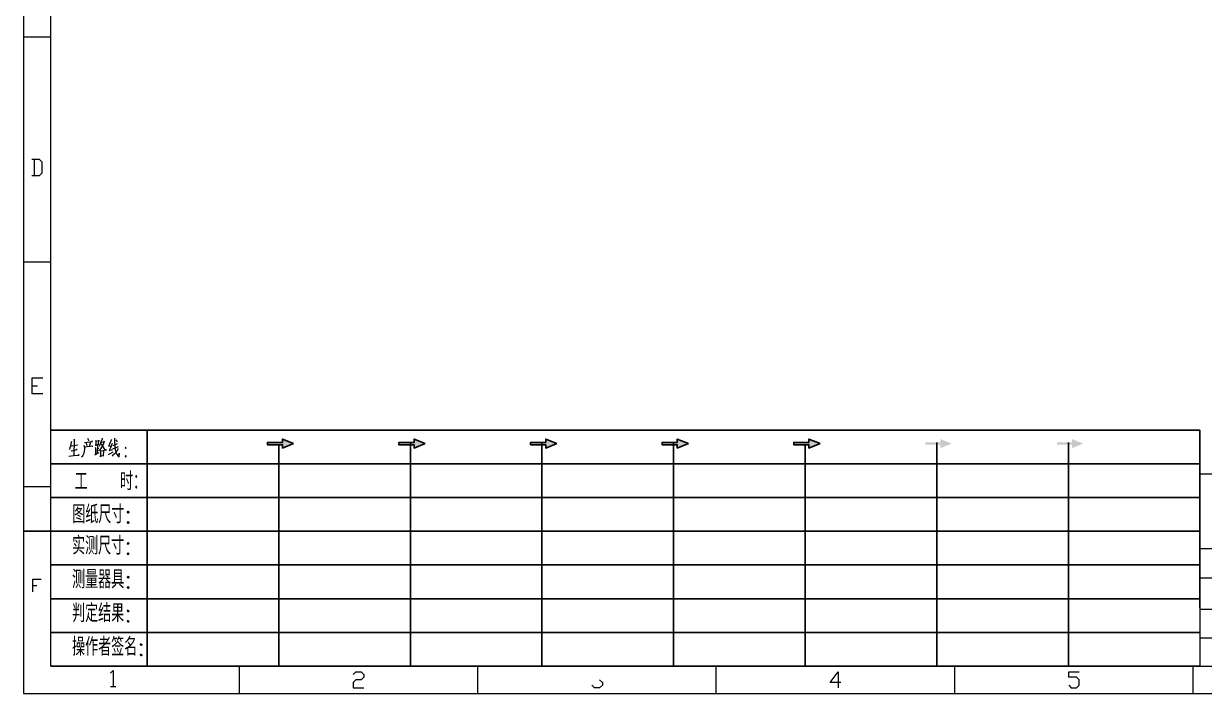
# Model space of a CAD drawing. Header units: millimetres. Extents: x 494 to 18201, y 224 to 11417.
# Drawn here: x 494 to 1861, y 224 to 1000 of the extents above; entities that cross this region are included whole.
import ezdxf
from ezdxf.enums import TextEntityAlignment as Align

# ---------------------------------------------------------------- set-up
doc = ezdxf.new("R2010")
doc.units = ezdxf.units.MM
doc.layers.add('DIM', color=7, linetype='Continuous')
doc.styles.add('chinesef_fs', font='txt.shx', dxfattribs={"bigfont": 'gbcbig.shx'})
doc.styles.add('gbenor_', font='gbenor.shx', dxfattribs={"bigfont": 'gbcbig'})
doc.styles.add('TXT', font='txt.shx', dxfattribs={"width": 0.8, "bigfont": 'ctxt.shx'})

# ---------------------------------------------------------------- blocks, each defined once
blk = doc.blocks.new('U9')
for points in [[(-1468.2, -974.4), (-1468.2, -977.5), (-1458, -973.4), (-1468.2, -969.3), (-1468.2, -972.3), (-1482.1, -972.3), (-1482.1, -974.4)], [(-1347.7, -974.4), (-1347.7, -977.5), (-1337.5, -973.4), (-1347.7, -969.3), (-1347.7, -972.3), (-1361.6, -972.3), (-1361.6, -974.4)], [(-1227.2, -974.4), (-1227.2, -977.5), (-1217, -973.4), (-1227.2, -969.3), (-1227.2, -972.3), (-1241.1, -972.3), (-1241.1, -974.4)], [(-1106.7, -974.4), (-1106.7, -977.5), (-1096.5, -973.4), (-1106.7, -969.3), (-1106.7, -972.3), (-1120.6, -972.3), (-1120.6, -974.4)], [(-986.2, -974.4), (-986.2, -977.5), (-976, -973.4), (-986.2, -969.3), (-986.2, -972.3), (-1000.1, -972.3), (-1000.1, -974.4)], [(-865.7, -974.4), (-865.7, -977.5), (-855.5, -973.4), (-865.7, -969.3), (-865.7, -972.3), (-879.6, -972.3), (-879.6, -974.4)], [(-745.2, -974.4), (-745.2, -977.5), (-735, -973.4), (-745.2, -969.3), (-745.2, -972.3), (-759.1, -972.3), (-759.1, -974.4)]]:
    blk.add_hatch(color=3).paths.add_polyline_path(points)
at = {"color": 254, "lineweight": 18}
for p, q in [((-1705.3, 0), (-1705.3, -1202)), ((-1680.3, -1177.1), (-1680.3, -25)), ((-1705.3, -601), (-1680.3, -601)), ((-1705.3, -806.9), (-1680.3, -806.9)), ((-628.2, -1001.2), (-25, -1001.2)), ((-1705.3, -1012.8), (-1680.3, -1012.8)), ((-628.1, -1069.5), (-25, -1069.5)), ((-25, -1096.6), (-628.1, -1096.6)), ((-25, -1125.1), (-628.1, -1125.1)), ((-25, -1151.5), (-628.1, -1151.5)), ((-1680.3, -1177.1), (-25, -1177.1)), ((-1071, -1202), (-1071, -1177.1)), ((-852.6, -1202), (-852.6, -1177.1)), ((-634.3, -1202), (-634.3, -1177.1)), ((-1705.3, -1202), (0, -1202))]:
    blk.add_line(p, q, dxfattribs=at)
for p, q in [((-1679.7, -961), (-628.1, -961)), ((-628.1, -961), (-628.1, -1123.7)), ((-1679.7, -991.9), (-628.1, -991.9)), ((-1680.3, -1022.8), (-628.1, -1022.8)), ((-1705.2, -1053.6), (-628.1, -1053.6)), ((-1680.3, -1084.5), (-628.1, -1084.5)), ((-1680.3, -1115.4), (-628.1, -1115.4)), ((-1680.3, -1146.2), (-628.1, -1146.2))]:
    blk.add_line(p, q)
at = {"color": 254}
for p, q in [((-1592.2, -1177.1), (-1592.2, -961)), ((-1351.1, -1177.1), (-1351.1, -972.3)), ((-1230.6, -1177.1), (-1230.6, -972.3)), ((-1110.1, -1177.1), (-1110.1, -972.3)), ((-869.1, -1177.1), (-869.1, -972.3)), ((-748.6, -1177.1), (-748.6, -972.3)), ((-1471.6, -1177.1), (-1471.6, -974.3)), ((-989.6, -1177.1), (-989.6, -974.4)), ((-628.1, -1177.1), (-1679.7, -1177.1))]:
    blk.add_line(p, q, dxfattribs=at)
at = {"color": 254, "linetype": 'Continuous', "lineweight": 18}
for p, q in [((-628.2, -1001.2), (-628.2, -1177.1)), ((-628.1, -1001.2), (-628.1, -1177.1)), ((-1507.7, -1202), (-1507.7, -1177.1)), ((-1289.4, -1202), (-1289.4, -1177.1))]:
    blk.add_line(p, q, dxfattribs=at)
at = {"color": 92, "lineweight": 18}
for points in [[(-1697.9, -728.1), (-1690.6, -728.1), (-1688.2, -725.6), (-1688.2, -715.9), (-1690.6, -713.5), (-1697.9, -713.5)], [(-1695.5, -713.5), (-1695.5, -728.1)], [(-1687.7, -927.7), (-1697.4, -927.7), (-1697.4, -913.2), (-1687.7, -913.2)], [(-1697.4, -920.4), (-1692.6, -920.4)], [(-1697, -1109.2), (-1697, -1097.6), (-1689.2, -1097.6)], [(-1697, -1103.4), (-1693.1, -1103.4)], [(-1625.6, -1183.5), (-1623.2, -1181.1), (-1623.2, -1195.7)], [(-1403.4, -1184.7), (-1401, -1182.3), (-1396.1, -1182.3), (-1393.7, -1184.7), (-1393.7, -1187.1), (-1396.1, -1189.5), (-1401, -1189.5), (-1403.4, -1192), (-1403.4, -1196.8), (-1393.7, -1196.8)], [(-957, -1192), (-966.7, -1192), (-959.4, -1182.3), (-959.4, -1196.8)], [(-748.3, -1194.4), (-745.9, -1196.8), (-741, -1196.8), (-738.6, -1194.4), (-738.6, -1189.5), (-741, -1187.1), (-748.3, -1187.1), (-748.3, -1182.3), (-738.6, -1182.3)], [(-1625.6, -1195.7), (-1620.7, -1195.7)], [(-1177.8, -1189.5), (-1175.3, -1192), (-1175.3, -1194.4), (-1177.8, -1196.8), (-1182.6, -1196.8), (-1185, -1194.4)]]:
    blk.add_lwpolyline(points, dxfattribs=at)
at = {"color": 92, "lineweight": 0}
for points in [[(-1661.5, -971.4), (-1661.6, -972.2), (-1662.1, -974.3), (-1662.5, -975.8), (-1662.9, -977.3), (-1663.4, -978.7)], [(-1659.2, -968.9), (-1659, -969.9), (-1659.4, -984.4)], [(-1649.6, -972.4), (-1642.2, -971.4), (-1642.4, -971.3), (-1643, -971.5)], [(-1647.2, -975.5), (-1647.3, -974.5), (-1647.8, -973)], [(-1646.8, -968.4), (-1646.1, -969.8), (-1645.8, -970.8)], [(-1644.5, -972.2), (-1644.4, -973.2), (-1645.2, -976.1)], [(-1639.4, -970.2), (-1639.2, -971.1), (-1639.2, -972.4), (-1639.2, -974.3), (-1639.2, -975.4), (-1639.1, -974.4), (-1636.5, -974), (-1636.7, -974), (-1636.5, -970.4), (-1636.5, -970.7), (-1636.5, -971), (-1639.1, -971.4)], [(-1634.2, -972.1), (-1633.9, -972.2), (-1631.4, -971.7), (-1631.6, -971.1), (-1632.2, -973.2), (-1632.8, -974.7), (-1633.2, -975.6), (-1633.9, -976.7), (-1635, -978.2), (-1635.8, -979.3), (-1636.6, -980)], [(-1633.4, -968.5), (-1633.5, -969.3), (-1634.5, -972.1), (-1635.1, -973.6), (-1635.8, -975.4), (-1636.1, -975.9)], [(-1624.9, -969.6), (-1625, -970.3), (-1626.5, -973.9), (-1627.5, -975.9), (-1624.9, -975.4)], [(-1622.1, -968.5), (-1622, -969.2), (-1622, -972.4), (-1621.8, -974.7), (-1621.7, -976.1), (-1621.6, -977.6), (-1621.4, -978.9), (-1621.2, -980.3), (-1620.9, -981.4), (-1620.4, -982.5), (-1619.7, -983.7), (-1619.1, -984.5), (-1618.4, -985.2), (-1617.9, -985.5), (-1617.7, -982.2), (-1618.1, -985.4)], [(-1619.3, -971.8), (-1619.5, -971.3), (-1620.6, -970)], [(-1663.9, -984.8), (-1659.3, -984.4), (-1654.5, -983.9), (-1654.8, -983.7), (-1655.6, -984)], [(-1662.3, -975.6), (-1655.9, -974.5), (-1656, -974.4), (-1656.4, -974.7)], [(-1661.8, -979.9), (-1661.6, -979.9), (-1661.4, -979.9), (-1656.4, -978.9), (-1656.8, -978.9), (-1657.5, -979.1)], [(-1649.6, -976.2), (-1649.6, -978.4), (-1649.8, -980.3), (-1650.1, -981.8), (-1650.6, -983), (-1651.2, -984.3), (-1651.6, -985.1), (-1652.2, -985.8)], [(-1642.4, -975.9), (-1641.9, -975.8), (-1641.8, -975.9), (-1649.6, -976.7), (-1649.6, -976.2), (-1649.9, -975)], [(-1640.2, -983.7), (-1636, -981.5)], [(-1639.8, -976.7), (-1639.6, -977.3), (-1639.5, -983.2)], [(-1637.7, -974.3), (-1637.8, -982.3)], [(-1637.7, -977.8), (-1636.3, -977.6)], [(-1635.1, -979.6), (-1634.9, -980.3), (-1634.9, -985.6), (-1635, -985), (-1634.9, -984.5), (-1631.7, -984.3), (-1632.1, -984.3), (-1631.8, -980.2), (-1631.8, -979.6), (-1631.6, -980), (-1632.1, -980), (-1634.8, -980.4)], [(-1634.6, -973.4), (-1634.3, -973.7), (-1633.1, -975.8), (-1632.1, -977.4), (-1631.2, -978.8), (-1630.9, -979.1), (-1629.4, -979.1), (-1631, -978.8), (-1631.8, -977.8)], [(-1627.6, -983.4), (-1623.4, -980.8)], [(-1624.2, -973.3), (-1625.7, -977.3), (-1626.8, -979.6), (-1627, -979.7), (-1624, -978.7)], [(-1618.9, -978), (-1619, -978.5), (-1619.7, -979.9), (-1620.5, -981), (-1621.4, -982.1), (-1622.4, -983.2), (-1623.5, -984.1), (-1624.3, -984.8)], [(-1623.5, -978.1), (-1618.5, -976.2)], [(-1623.3, -975.1), (-1619.3, -973.2)]]:
    blk.add_lwpolyline(points, dxfattribs=at)
for points in [[(-1458, -973.4), (-1468.2, -969.3), (-1468.2, -972.3), (-1482.1, -972.3), (-1482.1, -974.4), (-1468.2, -974.4), (-1468.2, -977.5), (-1458, -973.4)], [(-1337.5, -973.4), (-1347.7, -969.3), (-1347.7, -972.3), (-1361.6, -972.3), (-1361.6, -974.4), (-1347.7, -974.4), (-1347.7, -977.5), (-1337.5, -973.4)], [(-1217, -973.4), (-1227.2, -969.3), (-1227.2, -972.3), (-1241.1, -972.3), (-1241.1, -974.4), (-1227.2, -974.4), (-1227.2, -977.5), (-1217, -973.4)], [(-1096.5, -973.4), (-1106.7, -969.3), (-1106.7, -972.3), (-1120.6, -972.3), (-1120.6, -974.4), (-1106.7, -974.4), (-1106.7, -977.5), (-1096.5, -973.4)], [(-976, -973.4), (-986.2, -969.3), (-986.2, -972.3), (-1000.1, -972.3), (-1000.1, -974.4), (-986.2, -974.4), (-986.2, -977.5), (-976, -973.4)]]:
    blk.add_lwpolyline(points)
for points in [[(-1611.8, -978), (-1611.3, -977.3), (-1611.8, -976.6), (-1612.3, -977.3)], [(-1611.8, -985.8), (-1611.3, -985.1), (-1611.8, -984.4), (-1612.3, -985.1)]]:
    blk.add_lwpolyline(points, close=True, dxfattribs=at)
at = {"color": 3, "style": 'chinesef_fs'}
for s, p in [('工  时：', (-1658.5, -1016.2)), ('图纸尺寸:', (-1660.7, -1046.4)), ('实测尺寸:', (-1660.9, -1075)), ('测量器具:', (-1660.9, -1105.9)), ('判定结果:', (-1660.9, -1136.8)), ('操作者签名:', (-1660.9, -1167.6))]:
    blk.add_text(s, height=16.56, dxfattribs=at).set_placement(p)
at = {"lineweight": 18, "style": 'gbenor_'}
blk.add_attdef('文档路径', (-272.5, -941.3), '', height=12, dxfattribs=at)
at = {"lineweight": 20, "style": 'TXT'}
for tag, height, p in [('18-**-**', 11, (-447.2, -1029.4)), ('客户名称', 10.9, (-531.8, -1111.7, 0)), ('料厚:', 10.9, (-531.7, -1139.2, 0))]:
    blk.add_attdef(tag, text='', height=height, dxfattribs=at).set_placement(p, align=Align.MIDDLE)
for tag, p, height in [('88888', (-457.8, -1062.2), 10), ('材质:', (-565.5, -1088.8, 0), 10.9), ('核准', (-445.4, -1116.1, 0), 10.9), ('设计', (-445.8, -1142.5, 0), 10.9), ('绘图', (-446.2, -1168.9, 0), 10.9)]:
    blk.add_attdef(tag, p, '', height=height, dxfattribs=at)
for tag, p, height, width in [('3', (-199.2, -1062.6), 10.7, 0.7), ('4', (-199.2, -1089.2), 10.7, 0.7), ('核准日期', (-329.7, -1118.3, 0), 10.9, 0.68), ('设计日期', (-329.7, -1145.1, 0), 10.9, 0.68), ('1', (-187.6, -1144.2), 9.85, 0.7), ('绘图日期', (-329.8, -1170.7, 0), 10.9, 0.68), ('2', (-199, -1168.8), 9.85, 0.7)]:
    blk.add_attdef(tag, p, '', height=height, dxfattribs=dict(at, width=width))

msp = doc.modelspace()

# ---------------------------------------------------------------- block references
at = {"layer": 'DIM', "ltscale": 1.418068, "xscale": 1.264435379605522, "yscale": 1.26443537960024, "zscale": 1.264435379605522}
msp.add_blockref('U9', (2650.26869, 1744.26138), dxfattribs=at)

doc.saveas('drawing.dxf')
